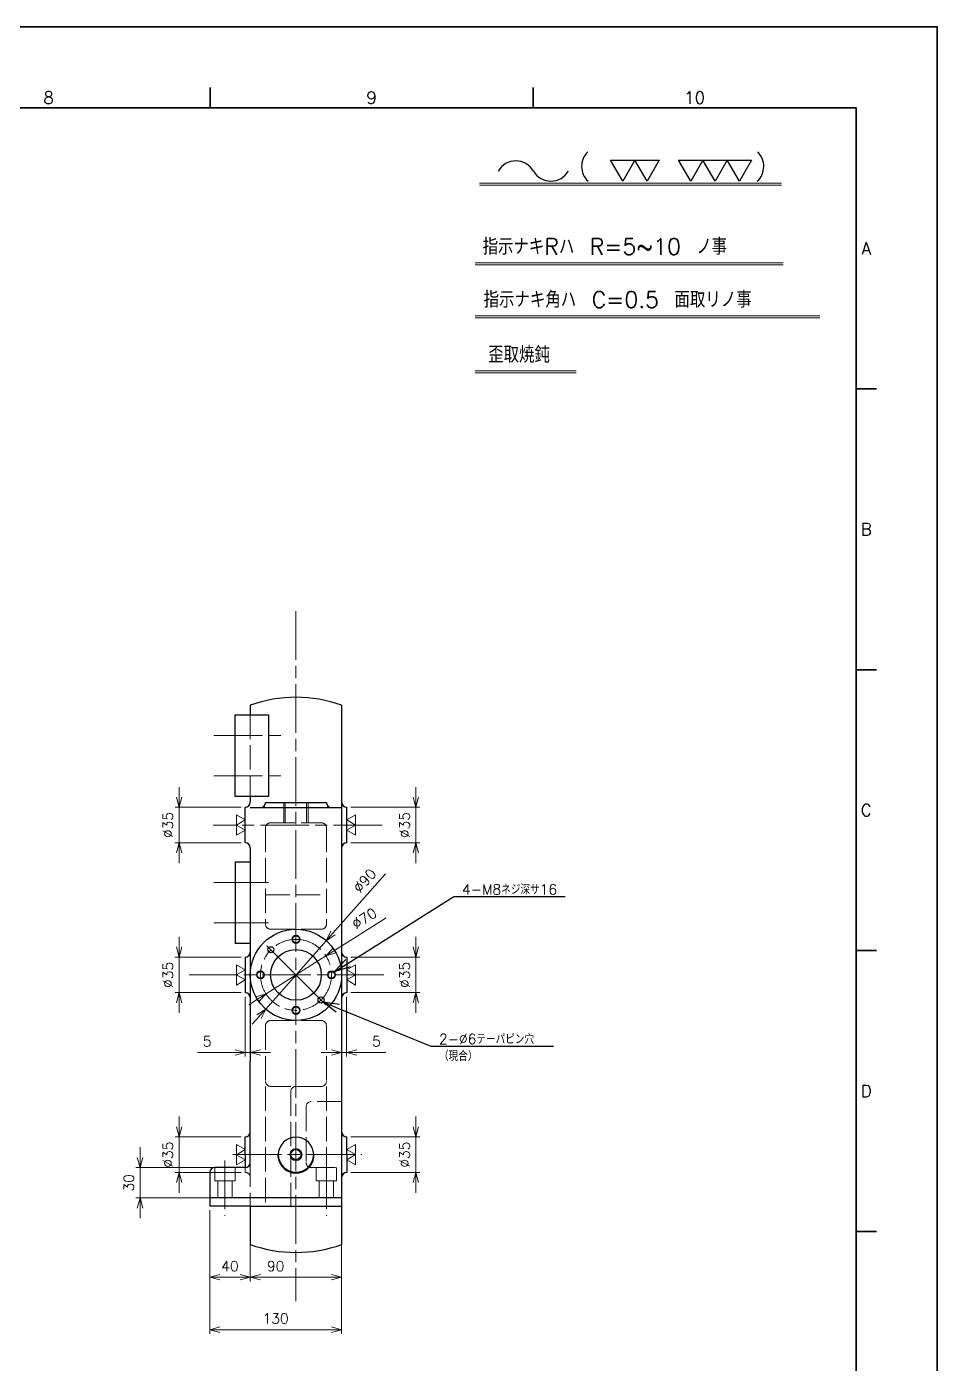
# Model space of a CAD drawing. Header units: millimetres. Extents: x 0 to 3364, y 0 to 2376.
# Drawn here: x 2466 to 3364, y 1057 to 2376 of the extents above; entities that cross this region are included whole.
import ezdxf
from ezdxf import colors
from ezdxf.entities.mleader import LeaderData, LeaderLine
from ezdxf.enums import TextEntityAlignment as Align
from ezdxf.math import Vec2, Vec3

# ---------------------------------------------------------------- set-up
doc = ezdxf.new("R2010")
doc.units = ezdxf.units.MM
doc.header["$LTSCALE"] = 4
doc.linetypes.add('AM_ISO02W050', pattern=[7.5, 6, -1.5])
doc.linetypes.add('AM_ISO08W050', pattern=[18, 12, -1.5, 3, -1.5])
doc.layers.get('0').update_dxf_attribs({"lineweight": 0})
doc.layers.get('Defpoints').update_dxf_attribs({"lineweight": 0})
for name, color, linetype, lineweight in [('AM_0', 7, 'Continuous', 25), ('AM_3', 6, 'AM_ISO02W050', 13), ('AM_4', 4, 'Continuous', 13), ('AM_5', 3, 'Continuous', 13), ('AM_6', 2, 'Continuous', 13), ('AM_7', 4, 'AM_ISO08W050', 13), ('AUX', 7, 'Continuous', 35)]:
    doc.layers.add(name, color=color, linetype=linetype, lineweight=lineweight)
doc.styles.get("Standard").update_dxf_attribs({"font": 'romans.shx', "bigfont": 'japanese.shx'})
doc.dimstyles.new('AM_JIS', dxfattribs={"dimtxt": 2.5, "dimasz": 2.5, "dimexe": 1, "dimexo": 1, "dimgap": 1.5, "dimtad": 3, "dimdec": 3, "dimdsep": 46, "dimtxsty": 'Standard', "dimblk": 'OPEN30', "dimcen": 0, "dimclrd": 256, "dimclre": 256, "dimclrt": 2, "dimadec": 0, "dimazin": 2, "dimtp": 0.1, "dimtm": 0.1, "dimtfac": 0.71, "dimtdec": 3, "dimtix": 1, "dimtmove": 0, "dimatfit": 3, "dimldrblk": 'OPEN30', "dimfxl": 1, "dimlwd": -1, "dimlwe": -1, "dimarcsym": 0})

# ---------------------------------------------------------------- blocks, each defined once
blk = doc.blocks.new('_Open30')
at = {"color": 0, "linetype": 'ByBlock', "lineweight": -2}
for p, q in [((-1, 0.268), (0, 0)), ((0, 0), (-1, -0.268)), ((0, 0), (-1, 0))]:
    blk.add_line(p, q, dxfattribs=at)
blk = doc.blocks.new('*D193')
at = {"layer": 'AM_5'}
for p, q in [((2768.3, 1482.3), (2820.2, 1540.8)), ((2702, 1407.4), (2761.7, 1474.8)), ((2695.4, 1399.9), (2688.7, 1392.5))]:
    blk.add_line(p, q, dxfattribs=at)
at = {"layer": 'Defpoints', "color": 0}
for p in [(2761.7, 1474.8), (2702, 1407.4)]:
    blk.add_point(p, dxfattribs=at)
at = {"layer": 'AM_5', "xscale": 10, "yscale": 10, "zscale": 10}
for p, rotation in [((2761.7, 1474.8), 228.443325984038), ((2702, 1407.4), 48.443325984038)]:
    blk.add_blockref('_Open30', p, dxfattribs=dict(at, rotation=rotation))
at = {"layer": 'AM_5', "color": 2, "insert": (2799.6, 1534.1), "char_height": 10, "attachment_point": 5, "rotation": 48.4433}
blk.add_mtext('%%c90', dxfattribs=at)
blk = doc.blocks.new('*D194')
at = {"layer": 'AM_5'}
for p, q in [((2686.8, 1209.1), (2686.8, 1138.9)), ((2776.8, 1209.1), (2776.8, 1138.9)), ((2766.8, 1142.9), (2696.8, 1142.9))]:
    blk.add_line(p, q, dxfattribs=at)
at = {"layer": 'Defpoints', "color": 0}
for p in [(2686.8, 1213.1), (2776.8, 1213.1), (2686.8, 1142.9)]:
    blk.add_point(p, dxfattribs=at)
at = {"layer": 'AM_5', "xscale": 10, "yscale": 10, "zscale": 10}
for p, rotation in [((2686.8, 1142.9), 180.000000002606), ((2776.8, 1142.9), 2.606e-09)]:
    blk.add_blockref('_Open30', p, dxfattribs=dict(at, rotation=rotation))
at = {"layer": 'AM_5', "color": 2, "insert": (2711.8, 1153.9), "char_height": 10, "attachment_point": 5}
blk.add_mtext('90', dxfattribs=at)
blk = doc.blocks.new('*D195')
at = {"layer": 'AM_5'}
for p, q in [((2646.8, 1209.1), (2646.8, 1138.9)), ((2686.8, 1209.1), (2686.8, 1138.9)), ((2656.8, 1142.9), (2676.8, 1142.9))]:
    blk.add_line(p, q, dxfattribs=at)
at = {"layer": 'Defpoints', "color": 0}
for p in [(2646.8, 1213.1), (2686.8, 1213.1), (2686.8, 1142.9)]:
    blk.add_point(p, dxfattribs=at)
at = {"layer": 'AM_5', "xscale": 10, "yscale": 10, "zscale": 10}
for p, rotation in [((2646.8, 1142.9), 180.000000002606), ((2686.8, 1142.9), 2.606e-09)]:
    blk.add_blockref('_Open30', p, dxfattribs=dict(at, rotation=rotation))
at = {"layer": 'AM_5', "color": 2, "insert": (2666.8, 1153.9), "char_height": 10, "attachment_point": 5}
blk.add_mtext('40', dxfattribs=at)
blk = doc.blocks.new('*D196')
at = {"layer": 'AM_5'}
for p, q in [((2646.8, 1209.1), (2646.8, 1087.2)), ((2776.8, 1209.1), (2776.8, 1087.2)), ((2656.8, 1091.2), (2766.8, 1091.2))]:
    blk.add_line(p, q, dxfattribs=at)
at = {"layer": 'Defpoints', "color": 0}
for p in [(2646.8, 1213.1), (2776.8, 1213.1), (2776.8, 1091.2)]:
    blk.add_point(p, dxfattribs=at)
at = {"layer": 'AM_5', "xscale": 10, "yscale": 10, "zscale": 10}
for p, rotation in [((2646.8, 1091.2), 180.000000002606), ((2776.8, 1091.2), 2.606e-09)]:
    blk.add_blockref('_Open30', p, dxfattribs=dict(at, rotation=rotation))
at = {"layer": 'AM_5', "color": 2, "insert": (2711.8, 1102.2), "char_height": 10, "attachment_point": 5}
blk.add_mtext('130', dxfattribs=at)
blk = doc.blocks.new('*D197')
at = {"layer": 'AM_5'}
for p, q in [((2578.1, 1261.1), (2578.1, 1271.1)), ((2657.8, 1251.1), (2574.1, 1251.1)), ((2578.1, 1251.1), (2578.1, 1221.1)), ((2657.8, 1221.1), (2574.1, 1221.1)), ((2578.1, 1211.1), (2578.1, 1201.1))]:
    blk.add_line(p, q, dxfattribs=at)
at = {"layer": 'Defpoints', "color": 0}
for p in [(2661.8, 1251.1), (2578.1, 1221.1), (2661.8, 1221.1)]:
    blk.add_point(p, dxfattribs=at)
at = {"layer": 'AM_5', "xscale": 10, "yscale": 10, "zscale": 10}
for p, rotation in [((2578.1, 1251.1), 270), ((2578.1, 1221.1), 90)]:
    blk.add_blockref('_Open30', p, dxfattribs=dict(at, rotation=rotation))
at = {"layer": 'AM_5', "color": 2, "insert": (2567.1, 1236.1), "char_height": 10, "attachment_point": 5, "rotation": 90}
blk.add_mtext('30', dxfattribs=at)
blk = doc.blocks.new('*D199')
at = {"layer": 'AM_5'}
for p, q in [((2850, 1616.3), (2850, 1626.3)), ((2785.8, 1606.3), (2854, 1606.3)), ((2850, 1606.3), (2850, 1571.3)), ((2785.8, 1571.3), (2854, 1571.3)), ((2850, 1561.3), (2850, 1551.3))]:
    blk.add_line(p, q, dxfattribs=at)
at = {"layer": 'Defpoints', "color": 0}
for p in [(2781.8, 1606.3), (2781.8, 1571.3), (2850, 1571.3)]:
    blk.add_point(p, dxfattribs=at)
at = {"layer": 'AM_5', "xscale": 10, "yscale": 10, "zscale": 10}
for p, rotation in [((2850, 1606.3), 269.999999369419), ((2850, 1571.3), 89.999999369419)]:
    blk.add_blockref('_Open30', p, dxfattribs=dict(at, rotation=rotation))
at = {"layer": 'AM_5', "color": 2, "insert": (2839, 1588.8), "char_height": 10, "attachment_point": 5, "rotation": 90}
blk.add_mtext('%%c35', dxfattribs=at)
blk = doc.blocks.new('*D200')
at = {"layer": 'AM_5'}
for p, q in [((2850, 1468.6), (2850, 1478.6)), ((2785.8, 1458.6), (2854, 1458.6)), ((2850, 1458.6), (2850, 1423.6)), ((2785.8, 1423.6), (2854, 1423.6)), ((2850, 1413.6), (2850, 1403.6))]:
    blk.add_line(p, q, dxfattribs=at)
at = {"layer": 'Defpoints', "color": 0}
for p in [(2781.8, 1458.6), (2781.8, 1423.6), (2850, 1423.6)]:
    blk.add_point(p, dxfattribs=at)
at = {"layer": 'AM_5', "xscale": 10, "yscale": 10, "zscale": 10}
for p, rotation in [((2850, 1458.6), 269.999999868474), ((2850, 1423.6), 89.999999868474)]:
    blk.add_blockref('_Open30', p, dxfattribs=dict(at, rotation=rotation))
at = {"layer": 'AM_5', "color": 2, "insert": (2839, 1441.1), "char_height": 10, "attachment_point": 5, "rotation": 90}
blk.add_mtext('%%c35', dxfattribs=at)
blk = doc.blocks.new('*D201')
at = {"layer": 'AM_5'}
for p, q in [((2850, 1291.3), (2850, 1301.3)), ((2785.8, 1281.3), (2854, 1281.3)), ((2850, 1281.3), (2850, 1246.3)), ((2785.8, 1246.3), (2854, 1246.3)), ((2850, 1236.3), (2850, 1226.3))]:
    blk.add_line(p, q, dxfattribs=at)
at = {"layer": 'Defpoints', "color": 0}
for p in [(2781.8, 1281.3), (2781.8, 1246.3), (2850, 1246.3)]:
    blk.add_point(p, dxfattribs=at)
at = {"layer": 'AM_5', "xscale": 10, "yscale": 10, "zscale": 10}
for p, rotation in [((2850, 1281.3), 270.000000002606), ((2850, 1246.3), 90.000000002606)]:
    blk.add_blockref('_Open30', p, dxfattribs=dict(at, rotation=rotation))
at = {"layer": 'AM_5', "color": 2, "insert": (2839, 1263.8), "char_height": 10, "attachment_point": 5, "rotation": 90}
blk.add_mtext('%%c35', dxfattribs=at)
blk = doc.blocks.new('*D202')
at = {"layer": 'AM_5'}
for p, q in [((2776.8, 1419.6), (2776.8, 1360.5)), ((2781.8, 1419.6), (2781.8, 1360.5)), ((2766.8, 1364.5), (2756.8, 1364.5)), ((2781.8, 1364.5), (2776.8, 1364.5)), ((2781.8, 1364.5), (2820.5, 1364.5)), ((2791.8, 1364.5), (2801.8, 1364.5))]:
    blk.add_line(p, q, dxfattribs=at)
at = {"layer": 'Defpoints', "color": 0}
for p in [(2776.8, 1423.6), (2781.8, 1423.6), (2776.8, 1364.5)]:
    blk.add_point(p, dxfattribs=at)
at = {"layer": 'AM_5', "xscale": 10, "yscale": 10, "zscale": 10}
blk.add_blockref('_Open30', (2776.8, 1364.5), dxfattribs=at)
at = {"layer": 'AM_5', "xscale": 10, "yscale": 10, "zscale": 10, "rotation": 180}
blk.add_blockref('_Open30', (2781.8, 1364.5), dxfattribs=at)
at = {"layer": 'AM_5', "color": 2, "insert": (2811.2, 1375.5), "char_height": 10, "attachment_point": 5}
blk.add_mtext('5', dxfattribs=at)
blk = doc.blocks.new('*D203')
at = {"layer": 'AM_5'}
for p, q in [((2681.8, 1419.6), (2681.8, 1360.5)), ((2686.8, 1419.6), (2686.8, 1360.5)), ((2681.8, 1364.5), (2634.9, 1364.5)), ((2671.8, 1364.5), (2661.8, 1364.5)), ((2681.8, 1364.5), (2686.8, 1364.5)), ((2696.8, 1364.5), (2706.8, 1364.5))]:
    blk.add_line(p, q, dxfattribs=at)
at = {"layer": 'Defpoints', "color": 0}
for p in [(2681.8, 1423.6), (2686.8, 1423.6), (2686.8, 1364.5)]:
    blk.add_point(p, dxfattribs=at)
at = {"layer": 'AM_5', "xscale": 10, "yscale": 10, "zscale": 10}
blk.add_blockref('_Open30', (2681.8, 1364.5), dxfattribs=at)
at = {"layer": 'AM_5', "xscale": 10, "yscale": 10, "zscale": 10, "rotation": 180}
blk.add_blockref('_Open30', (2686.8, 1364.5), dxfattribs=at)
at = {"layer": 'AM_5', "color": 2, "insert": (2644.3, 1375.5), "char_height": 10, "attachment_point": 5}
blk.add_mtext('5', dxfattribs=at)
blk = doc.blocks.new('*D204')
at = {"layer": 'AM_5'}
for p, q in [((2616.6, 1616.3), (2616.6, 1626.3)), ((2677.8, 1606.3), (2612.6, 1606.3)), ((2616.6, 1606.3), (2616.6, 1571.3)), ((2677.8, 1571.3), (2612.6, 1571.3)), ((2616.6, 1561.3), (2616.6, 1551.3))]:
    blk.add_line(p, q, dxfattribs=at)
at = {"layer": 'Defpoints', "color": 0}
for p in [(2681.8, 1606.3), (2616.6, 1571.3), (2681.8, 1571.3)]:
    blk.add_point(p, dxfattribs=at)
at = {"layer": 'AM_5', "xscale": 10, "yscale": 10, "zscale": 10}
for p, rotation in [((2616.6, 1606.3), 270.000000136737), ((2616.6, 1571.3), 90.000000136737)]:
    blk.add_blockref('_Open30', p, dxfattribs=dict(at, rotation=rotation))
at = {"layer": 'AM_5', "color": 2, "insert": (2605.6, 1588.8), "char_height": 10, "attachment_point": 5, "rotation": 90}
blk.add_mtext('%%c35', dxfattribs=at)
blk = doc.blocks.new('*D205')
at = {"layer": 'AM_5'}
for p, q in [((2616.6, 1468.6), (2616.6, 1478.6)), ((2677.8, 1458.6), (2612.6, 1458.6)), ((2616.6, 1458.6), (2616.6, 1423.6)), ((2677.8, 1423.6), (2612.6, 1423.6)), ((2616.6, 1413.6), (2616.6, 1403.6))]:
    blk.add_line(p, q, dxfattribs=at)
at = {"layer": 'Defpoints', "color": 0}
for p in [(2681.8, 1458.6), (2616.6, 1423.6), (2681.8, 1423.6)]:
    blk.add_point(p, dxfattribs=at)
at = {"layer": 'AM_5', "xscale": 10, "yscale": 10, "zscale": 10}
for p, rotation in [((2616.6, 1458.6), 270.000000002606), ((2616.6, 1423.6), 90.000000002606)]:
    blk.add_blockref('_Open30', p, dxfattribs=dict(at, rotation=rotation))
at = {"layer": 'AM_5', "color": 2, "insert": (2605.6, 1441.1), "char_height": 10, "attachment_point": 5, "rotation": 90}
blk.add_mtext('%%c35', dxfattribs=at)
blk = doc.blocks.new('*D206')
at = {"layer": 'AM_5'}
for p, q in [((2616.6, 1291.3), (2616.6, 1301.3)), ((2677.8, 1281.3), (2612.6, 1281.3)), ((2616.6, 1281.3), (2616.6, 1246.3)), ((2677.8, 1246.3), (2612.6, 1246.3)), ((2616.6, 1236.3), (2616.6, 1226.3))]:
    blk.add_line(p, q, dxfattribs=at)
at = {"layer": 'Defpoints', "color": 0}
for p in [(2681.8, 1281.3), (2616.6, 1246.3), (2681.8, 1246.3)]:
    blk.add_point(p, dxfattribs=at)
at = {"layer": 'AM_5', "xscale": 10, "yscale": 10, "zscale": 10}
for p, rotation in [((2616.6, 1281.3), 270.000000002606), ((2616.6, 1246.3), 90.000000002606)]:
    blk.add_blockref('_Open30', p, dxfattribs=dict(at, rotation=rotation))
at = {"layer": 'AM_5', "color": 2, "insert": (2605.6, 1263.8), "char_height": 10, "attachment_point": 5, "rotation": 90}
blk.add_mtext('%%c35', dxfattribs=at)
blk = doc.blocks.new('*D207')
at = {"layer": 'AM_5'}
for p, q in [((2769.9, 1465.2), (2820.8, 1497.4)), ((2702.3, 1422.4), (2761.4, 1459.8)), ((2693.8, 1417), (2685.4, 1411.7))]:
    blk.add_line(p, q, dxfattribs=at)
at = {"layer": 'Defpoints', "color": 0}
for p in [(2761.4, 1459.8), (2702.3, 1422.4)]:
    blk.add_point(p, dxfattribs=at)
at = {"layer": 'AM_5', "xscale": 10, "yscale": 10, "zscale": 10}
for p, rotation in [((2761.4, 1459.8), 212.359707525487), ((2702.3, 1422.4), 32.359707525487)]:
    blk.add_blockref('_Open30', p, dxfattribs=dict(at, rotation=rotation))
at = {"layer": 'AM_5', "color": 2, "insert": (2799.2, 1496.8), "char_height": 10, "attachment_point": 5, "rotation": 32.3597}
blk.add_mtext('%%c70', dxfattribs=at)

msp = doc.modelspace()

# ---------------------------------------------------------------- linework, layer by layer
at = {"layer": 'AM_0'}
for p, q in [((3041.9712, 2244.5142), (3089.9712, 2244.5142)), ((3053.9712, 2223.7296), (3041.9712, 2244.5142)), ((3065.9712, 2244.5142), (3053.9712, 2223.7296)), ((3077.9712, 2223.7296), (3065.9712, 2244.5142)), ((3089.9712, 2244.5142), (3077.9712, 2223.7296)), ((3109.0525, 2244.5142), (3181.0525, 2244.5142)), ((3121.0525, 2223.7296), (3109.0525, 2244.5142)), ((3133.0525, 2244.5142), (3121.0525, 2223.7296)), ((3145.0525, 2223.7296), (3133.0525, 2244.5142)), ((3157.0525, 2244.5142), (3145.0525, 2223.7296)), ((3169.0525, 2223.7296), (3157.0525, 2244.5142)), ((3181.0525, 2244.5142), (3169.0525, 2223.7296)), ((2686.8411, 1706.9926), (2686.8411, 1697.6554)), ((2776.8411, 1706.9926), (2776.8411, 1611.3157)), ((2671.8411, 1617.0337), (2671.8411, 1697.6554)), ((2671.8411, 1697.6554), (2704.8411, 1697.6554)), ((2704.8411, 1697.6554), (2704.8411, 1617.0337)), ((2704.8411, 1617.0337), (2671.8411, 1617.0337)), ((2686.8411, 1617.0337), (2686.8411, 1611.3157)), ((2701.8411, 1611.0946), (2701.8411, 1611.0946)), ((2701.8411, 1611.0946), (2761.8411, 1611.0946)), ((2761.8411, 1611.0946), (2761.8411, 1611.0946)), ((2776.8411, 1611.3157), (2776.8411, 1463.5946)), ((2681.8411, 1594.8157), (2681.8411, 1606.3157)), ((2686.8411, 1606.0946), (2776.8411, 1606.0946)), ((2781.8411, 1571.3157), (2781.8411, 1606.3157)), ((2681.8411, 1571.3157), (2681.8411, 1594.8157)), ((2686.8411, 1566.3157), (2686.8411, 1356.0946)), ((2671.8411, 1552.6554), (2686.8411, 1552.6554)), ((2671.8411, 1552.6554), (2671.8411, 1472.0337)), ((2686.8411, 1472.0337), (2671.8411, 1472.0337)), ((2681.8411, 1458.5946), (2681.8411, 1458.5946)), ((2681.8411, 1458.5946), (2681.8411, 1423.5946)), ((2776.8411, 1463.5946), (2776.8411, 1356.0946)), ((2781.8411, 1458.5946), (2781.8411, 1423.5946)), ((2681.8411, 1423.5946), (2681.8411, 1423.5946)), ((2776.8411, 1396.0946), (2776.8411, 1356.0946)), ((2686.8411, 1256.0945), (2686.8418, 1356.0946)), ((2776.8411, 1356.0946), (2776.8411, 1175.1965)), ((2776.8411, 1293.8292), (2776.8411, 1233.8292)), ((2681.8411, 1263.8292), (2681.8411, 1281.3292)), ((2781.8411, 1263.8292), (2781.8411, 1281.3292)), ((2681.8411, 1263.8292), (2681.8411, 1251.0946)), ((2714.3411, 1261.1277), (2714.3411, 1263.8292)), ((2749.3411, 1261.1277), (2749.3411, 1263.8292)), ((2781.8411, 1263.8292), (2781.8411, 1246.3292)), ((2646.8411, 1246.0946), (2646.8411, 1213.0946)), ((2681.8411, 1251.0946), (2651.8411, 1251.0946)), ((2776.8411, 1221.0946), (2646.8411, 1221.0946)), ((2686.8411, 1213.0946), (2646.8411, 1213.0946)), ((2686.8411, 1213.0946), (2776.8411, 1213.0946)), ((2686.8411, 1213.0946), (2686.8411, 1175.1965))]:
    msp.add_line(p, q, dxfattribs=at)
for centre, radius in [((2731.8411, 1441.0946), 45), ((2731.8411, 1476.0946), 3.4), ((2707.0924, 1465.8433), 3), ((2731.8411, 1441.0946), 25), ((2696.8411, 1441.0946), 3.4), ((2766.8411, 1441.0946), 3.4), ((2756.5899, 1416.3458), 3), ((2731.8411, 1406.0946), 3.4), ((2731.8411, 1263.8292), 5)]:
    msp.add_circle(centre, radius, dxfattribs=at)
for centre, radius, start, end in [((2948.5131, 2223.7296), 20, 30, 150), ((3033.4064, 2238.3674), 20, 134.427004, 227.0451888), ((3173.0039, 2238.3674), 20, 312.9548112, 45.572996), ((2983.1541, 2243.7296), 20, 210, 330), ((2731.8411, 1581.3274), 133.4794, 70.2978478, 109.7021522), ((2681.8411, 1611.3157), 5, 270.0000001, 0.0000001), ((2696.8411, 1611.0946), 5, 270, 0), ((2766.8411, 1611.0946), 5, 180, 270), ((2781.8411, 1611.3157), 5, 180, 270), ((2681.8411, 1566.3157), 5, 0.0000001, 90.0000001), ((2781.8411, 1566.3157), 5, 89.9999999, 179.9999999), ((2681.8411, 1463.5946), 5, 270, 0), ((2781.8411, 1463.5946), 5, 179.9999999, 269.9999999), ((2681.8411, 1418.5946), 5, 0, 90), ((2781.8411, 1418.5946), 5, 89.9999999, 179.9999999), ((2681.8411, 1286.3292), 5, 270, 0), ((2731.8411, 1263.5611), 17.5021, 0.8775482, 179.1224518), ((2781.8411, 1286.3292), 5, 180, 270), ((2681.8411, 1256.0946), 5, 270, 359.9996357), ((2731.8411, 1264.0972), 17.5021, 180.8775482, 359.1224518), ((2731.8411, 1263.257), 17.6291, 186.9374811, 353.0625189), ((2651.8411, 1246.0946), 5, 90, 180), ((2781.8411, 1241.3292), 5, 90, 180), ((2731.8411, 1300.8617), 133.4794, 250.2978478, 289.7021522)]:
    msp.add_arc(centre, radius, start, end, dxfattribs=at)
at = {"layer": 'AM_3'}
for p, q in [((2686.8411, 1697.6554), (2686.8411, 1617.0337)), ((2719.8411, 1591.0946), (2719.8411, 1611.0946)), ((2721.3411, 1591.0946), (2721.3411, 1611.0946)), ((2742.3411, 1591.0946), (2742.3411, 1611.0946)), ((2743.8411, 1591.0946), (2743.8411, 1611.0946)), ((2701.8411, 1586.0946), (2701.8411, 1491.0946)), ((2706.8411, 1591.0946), (2756.8411, 1591.0946)), ((2761.8411, 1586.0946), (2761.8411, 1491.0946)), ((2701.8411, 1519.9242), (2761.8411, 1519.9242)), ((2706.8411, 1486.0946), (2756.8411, 1486.0946)), ((2701.8411, 1391.0946), (2701.8411, 1213.0946)), ((2706.8411, 1396.0946), (2756.8411, 1396.0946)), ((2761.8411, 1391.0946), (2761.8411, 1213.0946)), ((2756.8411, 1331.0946), (2706.8411, 1331.0946)), ((2726.8411, 1326.0946), (2726.8411, 1213.0946)), ((2741.8411, 1311.0946), (2741.8411, 1256.0946)), ((2776.8411, 1316.0946), (2746.8411, 1316.0946)), ((2686.8411, 1256.0945), (2686.8411, 1213.0946)), ((2651.8411, 1251.0946), (2651.8411, 1238.0946)), ((2671.8411, 1251.0946), (2671.8411, 1238.0946)), ((2681.8411, 1246.3292), (2681.8411, 1251.0946)), ((2746.8411, 1251.0946), (2776.8411, 1251.0946)), ((2751.8411, 1251.0946), (2751.8411, 1238.0946)), ((2771.8411, 1251.0946), (2771.8411, 1238.0946)), ((2651.8411, 1238.0946), (2671.8411, 1238.0946)), ((2654.8411, 1238.0946), (2654.8411, 1221.0946)), ((2668.8411, 1238.0946), (2668.8411, 1221.0946)), ((2751.8411, 1238.0946), (2771.8411, 1238.0946)), ((2754.8411, 1238.0946), (2754.8411, 1221.0946)), ((2768.8411, 1238.0946), (2768.8411, 1221.0946))]:
    msp.add_line(p, q, dxfattribs=at)
for centre, start, end in [((2706.8411, 1586.0946), 90, 180), ((2756.8411, 1586.0946), 0, 90), ((2706.8411, 1491.0946), 180, 270), ((2756.8411, 1491.0946), 270, 0), ((2706.8411, 1391.0946), 90, 180), ((2756.8411, 1391.0946), 0, 90), ((2706.8411, 1336.0946), 180, 270), ((2756.8411, 1336.0946), 270, 0), ((2731.8411, 1326.0946), 90, 180), ((2746.8411, 1311.0946), 90, 180), ((2746.8411, 1256.0946), 180, 270), ((2681.8411, 1241.3292), 0, 90)]:
    msp.add_arc(centre, 5, start, end, dxfattribs=at)
at = {"layer": 'AM_4'}
for p, q in [((2650.99, 1532.2929), (2704.7661, 1532.2929)), ((2650.99, 1492.426), (2704.7661, 1492.426))]:
    msp.add_line(p, q, dxfattribs=at)
for centre, radius in [((2731.8411, 1476.0946), 4), ((2696.8411, 1441.0946), 4), ((2766.8411, 1441.0946), 4), ((2731.8411, 1406.0946), 4), ((2731.8411, 1263.8292), 6)]:
    msp.add_circle(centre, radius, dxfattribs=at)
at = {"layer": 'AM_5'}
for p, q in [((2908.6206, 2143.1986), (3212.0161, 2143.1986)), ((2908.6206, 2141.1986), (3212.0161, 2141.1986)), ((2908.6206, 2090.961), (3248.1041, 2090.961)), ((2908.6206, 2088.961), (3248.1041, 2088.961)), ((2908.6206, 2036.6871), (3008.1423, 2036.6871)), ((2908.6206, 2034.6871), (3008.1423, 2034.6871)), ((2673.1809, 1578.856), (2673.1809, 1598.856)), ((2673.1809, 1598.856), (2681.8411, 1593.856)), ((2790.5014, 1598.8187), (2781.8411, 1593.8187)), ((2790.5014, 1598.8187), (2790.5014, 1578.8187)), ((2673.1809, 1588.856), (2681.8411, 1593.856)), ((2673.1809, 1588.856), (2681.8411, 1583.856)), ((2673.1809, 1578.856), (2681.8411, 1583.856)), ((2790.5014, 1588.8187), (2781.8411, 1593.8187)), ((2790.5014, 1588.8187), (2781.8411, 1583.8187)), ((2790.5014, 1578.8187), (2781.8411, 1583.8187)), ((2673.1809, 1431.0765), (2673.1809, 1451.0765)), ((2673.1809, 1451.0765), (2681.8411, 1446.0765)), ((2790.5014, 1451.0975), (2781.8411, 1446.0975)), ((2790.5014, 1451.0975), (2790.5014, 1431.0975)), ((2673.1809, 1441.0765), (2681.8411, 1446.0765)), ((2673.1809, 1441.0765), (2681.8411, 1436.0765)), ((2790.5014, 1441.0975), (2781.8411, 1446.0975)), ((2790.5014, 1441.0975), (2781.8411, 1436.0975)), ((2673.1809, 1431.0765), (2681.8411, 1436.0765)), ((2790.5014, 1431.0975), (2781.8411, 1436.0975)), ((2673.1809, 1253.7669), (2673.1809, 1273.7669)), ((2673.1809, 1273.7669), (2681.8411, 1268.7669)), ((2673.1809, 1263.7669), (2681.8411, 1268.7669)), ((2790.5014, 1273.8321), (2781.8411, 1268.8321)), ((2790.5014, 1263.8321), (2781.8411, 1268.8321)), ((2790.5014, 1273.8321), (2790.5014, 1253.8321)), ((2673.1809, 1263.7669), (2681.8411, 1258.7669)), ((2673.1809, 1253.7669), (2681.8411, 1258.7669)), ((2790.5014, 1263.8321), (2781.8411, 1258.8321)), ((2790.5014, 1253.8321), (2781.8411, 1258.8321))]:
    msp.add_line(p, q, dxfattribs=at)
at = {"layer": 'AM_6'}
for p, q in [((2912.7336, 2221.7296), (3210.3741, 2221.7296)), ((2912.7336, 2219.7296), (3210.3741, 2219.7296))]:
    msp.add_line(p, q, dxfattribs=at)
at = {"layer": 'AM_7'}
for p, q in [((2731.8411, 1799.7847), (2731.8411, 1119.4214)), ((2650.99, 1677.2631), (2721.95, 1677.2631)), ((2650.99, 1637.4109), (2721.95, 1637.4109)), ((2816.7434, 1588.8157), (2650.332, 1588.8157)), ((2731.8411, 1441.0946), (2703.0813, 1469.8544)), ((2818.5973, 1441.0946), (2622.0355, 1441.0946)), ((2731.8411, 1441.0946), (2761.38, 1411.5556)), ((2661.8411, 1258.0946), (2661.8411, 1203.5548)), ((2669.6215, 1263.8292), (2796.7099, 1263.8292)), ((2761.8411, 1258.0946), (2761.8411, 1203.5548))]:
    msp.add_line(p, q, dxfattribs=at)
msp.add_circle((2731.8411, 1441.0946), 35, dxfattribs=at)
at = {"layer": 'AUX'}
for p, q in [((2647.2, 2296), (2647.2, 2316)), ((2965.6, 2296), (2965.6, 2316)), ((3304, 2019), (3284, 2019)), ((3304, 1742), (3284, 1742)), ((3304, 1465), (3284, 1465)), ((3304, 1188), (3284, 1188))]:
    msp.add_line(p, q, dxfattribs=at)
for points in [[(0, 0), (3364, 0), (3364, 2376), (0, 2376)], [(100, 80), (3284, 80), (3284, 2296), (100, 2296)]]:
    msp.add_lwpolyline(points, close=True, dxfattribs=at)

# ---------------------------------------------------------------- texts
at = {"layer": 'AM_0', "color": 2}
for s, p in [('指示ナキRハ\u3000R=5~10\u3000ノ事', (2915.8327, 2151.1986)), ('指示ナキ角ハ\u3000C=0.5\u3000面取リノ事', (2916.86, 2098.961)), ('歪取焼鈍', (2921.316, 2044.6871))]:
    msp.add_text(s, height=16, dxfattribs=at).set_placement(p)
at = {"layer": 'AUX', "color": 2, "lineweight": 13}
for s, p in [('8', (2488, 2306)), ('9', (2806.4, 2306)), ('10', (3124.8, 2306)), ('A', (3294, 2157.5)), ('B', (3294, 1880.5)), ('C', (3294, 1603.5)), ('D', (3294, 1326.5))]:
    msp.add_text(s, height=12, dxfattribs=at).set_placement(p, align=Align.MIDDLE)

# ---------------------------------------------------------------- dimensions: what is measured, and where the dimension line sits
at = {"layer": 'AM_5'}
for p1, p2, distance, picture, middle in [((2681.8411, 1606.3157), (2681.8411, 1571.3157), -65.279, '*D204', (2605.5621, 1588.8157)), ((2781.8411, 1606.3157), (2781.8411, 1571.3157), 68.1899, '*D199', (2839.031, 1588.8157)), ((2681.8411, 1458.5946), (2681.8411, 1423.5946), -65.279, '*D205', (2605.5621, 1441.0946)), ((2781.8411, 1458.5946), (2781.8411, 1423.5946), 68.1899, '*D200', (2839.031, 1441.0946)), ((2681.8411, 1281.3292), (2681.8411, 1246.3292), -65.279, '*D206', (2605.5621, 1263.8292)), ((2781.8411, 1281.3292), (2781.8411, 1246.3292), 68.1899, '*D201', (2839.031, 1263.8292))]:
    dim = msp.add_aligned_dim(p1=p1, p2=p2, distance=distance, text='%%c<>', dimstyle='AM_JIS', override={"dimscale": 4, "dimpost": '<>'}, dxfattribs=at)
    dim.commit()
    dim.dimension.update_dxf_attribs({"geometry": picture, "text_midpoint": middle})
for p1, p2, picture, middle in [((2701.9899, 1407.4211), (2761.6923, 1474.7681), '*D193', (2807.8467, 1526.8322)), ((2702.2765, 1422.3614), (2761.4058, 1459.8277), '*D207', (2805.0404, 1487.476))]:
    dim = msp.add_diameter_dim_2p(p1=p1, p2=p2, dimstyle='AM_JIS', override={"dimscale": 4}, dxfattribs=at)
    dim.commit()
    dim.dimension.update_dxf_attribs({"geometry": picture, "text_midpoint": middle, "dimtype": 163})
for base, p1, p2, angle, picture, middle in [((2686.8411, 1364.4562), (2681.8411, 1423.5946), (2686.8411, 1423.5946), 0, '*D203', (2644.2531, 1364.4562)), ((2776.8411, 1364.4562), (2781.8411, 1423.5946), (2776.8411, 1423.5946), 180, '*D202', (2811.1744, 1364.4562)), ((2686.8411, 1142.8802), (2776.8411, 1213.0946), (2686.8411, 1213.0946), 180, '*D194', (2711.7988, 1142.8802))]:
    dim = msp.add_linear_dim(base=base, p1=p1, p2=p2, angle=angle, dimstyle='AM_JIS', override={"dimscale": 4}, dxfattribs=at)
    dim.commit()
    dim.dimension.update_dxf_attribs({"geometry": picture, "text_midpoint": middle, "dimtype": 161})
for p1, p2, distance, picture, middle in [((2661.8411, 1251.0946), (2661.8411, 1221.0946), -83.7192, '*D197', (2567.1219, 1236.0946)), ((2646.8411, 1213.0946), (2686.8411, 1213.0946), -70.2144, '*D195', (2666.8411, 1153.8802)), ((2646.8411, 1213.0946), (2776.8411, 1213.0946), -121.936, '*D196', (2711.8411, 1102.1586))]:
    dim = msp.add_aligned_dim(p1=p1, p2=p2, distance=distance, dimstyle='AM_JIS', override={"dimscale": 4}, dxfattribs=at)
    dim.commit()
    dim.dimension.update_dxf_attribs({"geometry": picture, "text_midpoint": middle})

# ---------------------------------------------------------------- leaders
ml = msp.add_multileader_mtext('Standard', dxfattribs=at)
ml.set_content('\\C2;4-M8ネジ深サ16')
ml.set_leader_properties()
ml.set_arrow_properties(name='OPEN30')
ml.build(insert=Vec2(0, 0))
ml.multileader.update_dxf_attribs({"has_dogleg": 0, "text_left_attachment_type": 6, "text_right_attachment_type": 6, "dogleg_length": 1.44, "arrow_head_size": 16})
ctx = ml.context
ctx.base_point, ctx.char_height, ctx.arrow_head_size, ctx.landing_gap_size, ctx.plane_origin = Vec3(2887.5414, 1518.353), 10, 16, 8, Vec3(2357.7998, 395.0521)
ctx.left_attachment, ctx.right_attachment = 6, 6
notes = []
notes.append((ctx, [(0, (1, 1, 0), (2886.1014, 1518.353), (1, 0), 1.44, [(0, [(2769.5985, 1444.227)], 0, [])])]))
ctx.mtext.insert = Vec3(2895.5414, 1530.353)
ml = msp.add_multileader_mtext('Standard', dxfattribs=at)
ml.set_content('\\C2;2-%%c6テーパピン穴\\P（現合）')
ml.set_leader_properties()
ml.set_arrow_properties(name='OPEN30')
ml.build(insert=Vec2(0, 0))
ml.multileader.update_dxf_attribs({"has_dogleg": 0, "text_left_attachment_type": 6, "text_right_attachment_type": 6, "dogleg_length": 1.44, "arrow_head_size": 16})
ctx = ml.context
ctx.base_point, ctx.char_height, ctx.arrow_head_size, ctx.landing_gap_size, ctx.plane_origin = Vec3(2864.7886, 1370.8363), 10, 16, 8, Vec3(2364.1008, 420.0256)
ctx.left_attachment, ctx.right_attachment = 6, 6
notes.append((ctx, [(0, (1, 1, 0), (2863.3486, 1370.8363), (1, 0), 1.44, [(0, [(2758.4325, 1414.3669)], 0, [])])]))
ctx.mtext.insert = Vec3(2872.7886, 1382.8363)
for ctx, leaders in notes:
    for number, flags, end, landing, length, lines in leaders:
        leader = LeaderData()
        leader.index, (leader.has_last_leader_line, leader.has_dogleg_vector, leader.attachment_direction) = number, flags
        leader.last_leader_point, leader.dogleg_vector, leader.dogleg_length = Vec3(end), Vec3(landing), length
        for number, points, colour, breaks in lines:
            line = LeaderLine()
            line.index, line.vertices, line.color, line.breaks = number, Vec3.list(points), colors.encode_raw_color(colour), breaks
            leader.lines.append(line)
        ctx.leaders.append(leader)

doc.saveas('drawing.dxf')
